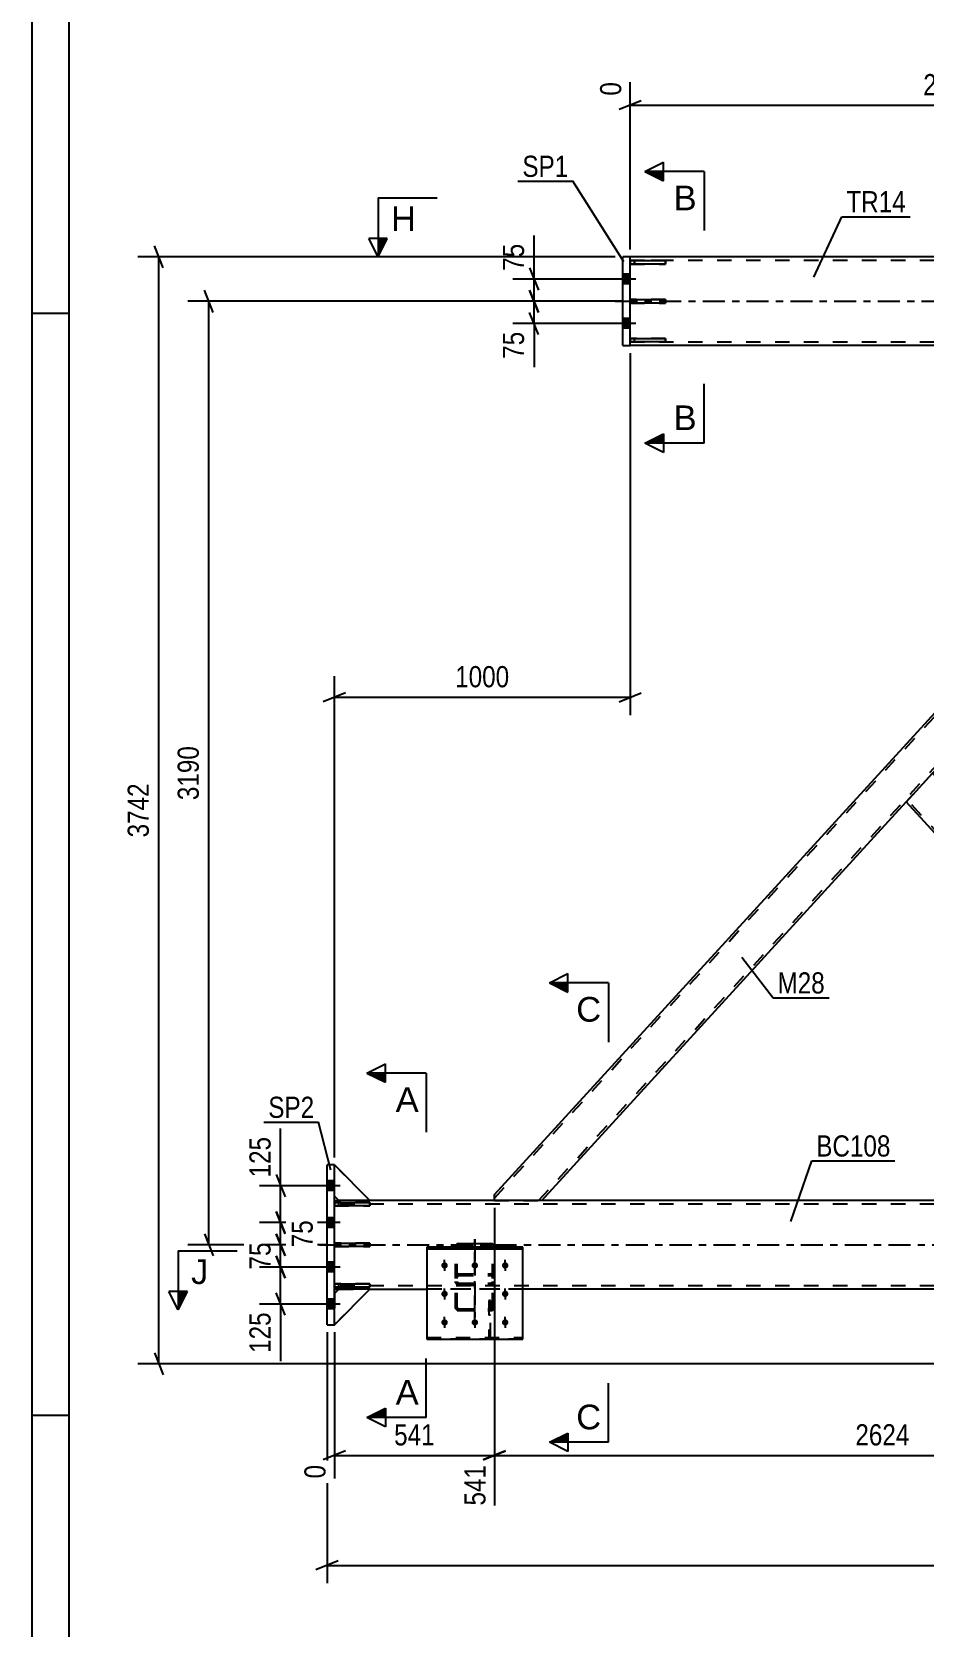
# Model space of a CAD drawing. Header units: millimetres. Extents: x -81 to 760, y -449 to 145.
# Drawn here: x -80.9 to 39.8, y -179.3 to 36.4 of the extents above; entities that cross this region are included whole.
import ezdxf

# ---------------------------------------------------------------- set-up
doc = ezdxf.new("R2010")
doc.units = ezdxf.units.MM
doc.linetypes.add('DXK_LINE_DOT2', pattern=[3.9198, 1.9599, -1.9599])
doc.linetypes.add('DXK_LINE_DOT3', pattern=[5.9187, 2.979, -0.9799, 0.9799, -0.9799])
doc.styles.add('Arial', font='ARIAL.TTF', dxfattribs={"height": 0.2})
doc.styles.add('Arial Narrow', font='ARIALN.TTF', dxfattribs={"height": 0.2})

# ---------------------------------------------------------------- blocks, each defined once
blk = doc.blocks.new('Unknown-389626899-1162 - 18990')
at = {"color": 5, "linetype": 'Continuous'}
for p, q in [((-80.92, 145.34), (-80.92, -448.66)), ((-75.92, 140.34), (-75.92, -443.66)), ((-75.92, -1.66), (-80.92, -1.66)), ((-75.92, -150.66), (-80.92, -150.66))]:
    blk.add_line(p, q, dxfattribs=at)
blk = doc.blocks.new('Part-389626899-6536 - 6530')
at = {"color": 2, "linetype": 'Continuous'}
for p, q in [((-18.36, -120.8), (86.6, -6)), ((93.03, -6.8), (93.03, -6)), ((93.03, -6.8), (40.91, -63.8)), ((-11.94, -121.6), (37.33, -67.71)), ((-18.36, -121.6), (-18.36, -120.8))]:
    blk.add_line(p, q, dxfattribs=at)
at = {"color": 7, "linetype": 'DXK_LINE_DOT2'}
for p, q in [((-18.36, -121.27), (87.04, -6)), ((-12.37, -121.6), (93.03, -6.33)), ((93.03, -6), (86.6, -6)), ((40.91, -63.8), (37.33, -67.71)), ((-18.36, -121.6), (-11.94, -121.6))]:
    blk.add_line(p, q, dxfattribs=at)
blk = doc.blocks.new('Part-389626899-6681 - 6530')
at = {"color": 7, "linetype": 'DXK_LINE_DOT3'}
blk.add_line((-21, -137.44), (-21, -126.82), dxfattribs=at)
at = {"color": 7, "linetype": 'DXK_LINE_DOT2'}
for p, q in [((-23.6, -127.75), (-23.64, -127.94)), ((-23.64, -136.05), (-23.64, -127.94)), ((-23.4, -127.94), (-23.38, -127.84)), ((-23.4, -136.05), (-23.4, -127.94)), ((-23.38, -127.84), (-23.33, -127.76)), ((-23.16, -127.43), (-23.34, -127.47)), ((-23.33, -127.76), (-23.25, -127.71)), ((-23.25, -127.71), (-23.16, -127.69)), ((-23.16, -127.43), (-18.84, -127.43)), ((-23.16, -127.69), (-18.84, -127.69)), ((-18.66, -127.47), (-18.84, -127.43)), ((-18.84, -127.69), (-18.75, -127.71)), ((-18.75, -127.71), (-18.67, -127.76)), ((-18.67, -127.76), (-18.62, -127.84)), ((-18.62, -127.84), (-18.6, -127.94)), ((-18.6, -136.05), (-18.6, -127.94)), ((-18.36, -127.94), (-18.4, -127.75)), ((-18.36, -136.05), (-18.36, -127.94)), ((-23.5, -131.67), (-23.34, -131.57)), ((-23.34, -131.57), (-23.16, -131.54)), ((-23.16, -131.54), (-18.84, -131.54)), ((-18.84, -131.54), (-18.66, -131.57)), ((-18.66, -131.57), (-18.5, -131.67)), ((-23.64, -131.99), (-23.6, -131.81)), ((-23.64, -132.54), (-23.6, -132.73)), ((-23.6, -131.81), (-23.5, -131.67)), ((-23.38, -131.9), (-23.4, -131.99)), ((-23.38, -132.64), (-23.4, -132.54)), ((-23.33, -131.83), (-23.38, -131.9)), ((-23.33, -132.72), (-23.38, -132.64)), ((-23.34, -133.01), (-23.16, -133.05)), ((-23.25, -131.78), (-23.33, -131.83)), ((-23.25, -132.77), (-23.33, -132.72)), ((-23.16, -131.76), (-23.25, -131.78)), ((-23.16, -132.79), (-23.25, -132.77)), ((-23.16, -131.76), (-18.84, -131.76)), ((-23.16, -132.79), (-18.84, -132.79)), ((-23.16, -133.05), (-18.84, -133.05)), ((-18.75, -131.78), (-18.84, -131.76)), ((-18.75, -132.77), (-18.84, -132.79)), ((-18.84, -133.05), (-18.66, -133.01)), ((-18.67, -131.83), (-18.75, -131.78)), ((-18.67, -132.72), (-18.75, -132.77)), ((-18.62, -131.9), (-18.67, -131.83)), ((-18.62, -132.64), (-18.67, -132.72)), ((-18.6, -131.99), (-18.62, -131.9)), ((-18.6, -132.54), (-18.62, -132.64)), ((-18.5, -131.67), (-18.4, -131.81)), ((-18.4, -131.81), (-18.36, -131.99)), ((-18.4, -132.73), (-18.36, -132.54)), ((-23.6, -136.22), (-23.64, -136.05)), ((-23.5, -136.36), (-23.6, -136.22)), ((-23.34, -136.46), (-23.5, -136.36)), ((-23.4, -136.05), (-23.38, -136.13)), ((-23.38, -136.13), (-23.33, -136.21)), ((-23.16, -136.5), (-23.34, -136.46)), ((-23.33, -136.21), (-23.25, -136.25)), ((-23.25, -136.25), (-23.16, -136.27)), ((-23.16, -136.27), (-18.84, -136.27)), ((-23.16, -136.5), (-18.84, -136.5)), ((-18.84, -136.27), (-18.75, -136.25)), ((-18.66, -136.46), (-18.84, -136.5)), ((-18.75, -136.25), (-18.67, -136.21)), ((-18.67, -136.21), (-18.62, -136.13)), ((-18.5, -136.36), (-18.66, -136.46)), ((-18.62, -136.13), (-18.6, -136.05)), ((-18.4, -136.22), (-18.5, -136.36)), ((-18.36, -136.05), (-18.4, -136.22))]:
    blk.add_line(p, q, dxfattribs=at)
for centre, start, end in [((-23.14, -127.92), 114.32, 159.2417), ((-18.86, -127.92), 20.7583, 65.68), ((-23.14, -132.56), 200.7583, 245.68), ((-18.86, -132.56), 294.32, 339.2417)]:
    blk.add_arc(centre, 0.496, start, end, dxfattribs=at)
blk = doc.blocks.new('Part-389626899-6695 - 6530')
at = {"color": 2, "linetype": 'Continuous'}
for p, q in [((0, 5.5), (4.8, 5.5)), ((0, 5.5), (0, 5.02)), ((4.8, 5.02), (0, 5.02)), ((4.8, 5.5), (4.8, 5.02))]:
    blk.add_line(p, q, dxfattribs=at)
at = {"color": 7, "linetype": 'DXK_LINE_DOT2'}
blk.add_line((0.6, 5.02), (0.6, 5.5), dxfattribs=at)
blk = doc.blocks.new('Part-389626899-6699 - 6530')
at = {"color": 7, "linetype": 'DXK_LINE_DOT2'}
for p, q in [((4.8, -5.02), (0, -5.02)), ((0, -5.02), (0, -5.5)), ((0, -5.5), (4.8, -5.5)), ((0.6, -5.5), (0.6, -5.02)), ((4.8, -5.5), (4.8, -5.02))]:
    blk.add_line(p, q, dxfattribs=at)
blk = doc.blocks.new('Part-389626899-6604 - 6530')
at = {"color": 7, "linetype": 'DXK_LINE_DOT3'}
blk.add_line((-21, -126.82), (-21, -137.44), dxfattribs=at)
at = {"color": 7, "linetype": 'DXK_LINE_DOT2'}
for p, q in [((-23.64, -127.94), (-23.63, -127.91)), ((-23.64, -136.05), (-23.64, -127.94)), ((-23.38, -127.84), (-23.4, -127.94)), ((-23.4, -136.05), (-23.4, -127.94)), ((-23.33, -127.76), (-23.38, -127.84)), ((-23.25, -127.71), (-23.33, -127.76)), ((-23.16, -127.69), (-23.25, -127.71)), ((-23.16, -127.69), (-18.84, -127.69)), ((-18.75, -127.71), (-18.84, -127.69)), ((-18.67, -127.76), (-18.75, -127.71)), ((-18.62, -127.84), (-18.67, -127.76)), ((-18.6, -127.94), (-18.62, -127.84)), ((-18.6, -136.05), (-18.6, -127.94)), ((-18.37, -127.91), (-18.36, -127.94)), ((-18.36, -136.05), (-18.36, -127.94)), ((-23.34, -131.57), (-23.5, -131.67)), ((-23.16, -131.54), (-23.34, -131.57)), ((-23.16, -131.54), (-18.84, -131.54)), ((-18.66, -131.57), (-18.84, -131.54)), ((-18.5, -131.67), (-18.66, -131.57)), ((-23.6, -131.81), (-23.64, -131.99)), ((-23.6, -132.73), (-23.64, -132.54)), ((-23.5, -131.67), (-23.6, -131.81)), ((-23.4, -131.99), (-23.38, -131.9)), ((-23.4, -132.54), (-23.38, -132.64)), ((-23.38, -131.9), (-23.33, -131.83)), ((-23.38, -132.64), (-23.33, -132.72)), ((-23.16, -133.05), (-23.34, -133.01)), ((-23.33, -131.83), (-23.25, -131.78)), ((-23.33, -132.72), (-23.25, -132.77)), ((-23.25, -131.78), (-23.16, -131.76)), ((-23.25, -132.77), (-23.16, -132.79)), ((-23.16, -131.76), (-18.84, -131.76)), ((-23.16, -132.79), (-18.84, -132.79)), ((-23.16, -133.05), (-18.84, -133.05)), ((-18.84, -131.76), (-18.75, -131.78)), ((-18.84, -132.79), (-18.75, -132.77)), ((-18.66, -133.01), (-18.84, -133.05)), ((-18.75, -131.78), (-18.67, -131.83)), ((-18.75, -132.77), (-18.67, -132.72)), ((-18.67, -131.83), (-18.62, -131.9)), ((-18.67, -132.72), (-18.62, -132.64)), ((-18.62, -131.9), (-18.6, -131.99)), ((-18.62, -132.64), (-18.6, -132.54)), ((-18.4, -131.81), (-18.5, -131.67)), ((-18.36, -131.99), (-18.4, -131.81)), ((-18.36, -132.54), (-18.4, -132.73)), ((-23.64, -136.05), (-23.6, -136.22)), ((-23.6, -136.22), (-23.5, -136.36)), ((-23.5, -136.36), (-23.34, -136.46)), ((-23.38, -136.13), (-23.4, -136.05)), ((-23.33, -136.21), (-23.38, -136.13)), ((-23.34, -136.46), (-23.16, -136.5)), ((-23.25, -136.25), (-23.33, -136.21)), ((-23.16, -136.27), (-23.25, -136.25)), ((-23.16, -136.27), (-18.84, -136.27)), ((-23.16, -136.5), (-18.84, -136.5)), ((-18.75, -136.25), (-18.84, -136.27)), ((-18.84, -136.5), (-18.66, -136.46)), ((-18.67, -136.21), (-18.75, -136.25)), ((-18.62, -136.13), (-18.67, -136.21)), ((-18.66, -136.46), (-18.5, -136.36)), ((-18.6, -136.05), (-18.62, -136.13)), ((-18.5, -136.36), (-18.4, -136.22)), ((-18.4, -136.22), (-18.36, -136.05))]:
    blk.add_line(p, q, dxfattribs=at)
at = {"color": 2, "linetype": 'Continuous'}
for p, q in [((-23.63, -127.91), (-23.6, -127.75)), ((-23.34, -127.47), (-23.16, -127.43)), ((-23.16, -127.43), (-18.84, -127.43)), ((-18.84, -127.43), (-18.66, -127.47)), ((-18.4, -127.75), (-18.37, -127.91))]:
    blk.add_line(p, q, dxfattribs=at)
for centre, start, end in [((-23.14, -127.92), 114.32, 159.2417), ((-18.86, -127.92), 20.7583, 65.68)]:
    blk.add_arc(centre, 0.496, start, end, dxfattribs=at)
at = {"color": 7, "linetype": 'DXK_LINE_DOT2'}
for centre, start, end in [((-23.14, -132.56), 200.7583, 245.68), ((-18.86, -132.56), 294.32, 339.2417)]:
    blk.add_arc(centre, 0.496, start, end, dxfattribs=at)
blk = doc.blocks.new('Part-389626899-6613 - 6530')
at = {"color": 2, "linetype": 'Continuous'}
for p, q in [((37.77, -67.24), (40.91, -63.8)), ((93.03, -120.8), (40.91, -63.8)), ((37.33, -67.71), (37.77, -67.24)), ((86.6, -121.6), (37.33, -67.71)), ((93.03, -121.6), (93.03, -120.8))]:
    blk.add_line(p, q, dxfattribs=at)
at = {"color": 7, "linetype": 'DXK_LINE_DOT2'}
for p, q in [((93.03, -121.27), (40.69, -64.04)), ((37.37, -67.68), (37.77, -67.24)), ((37.55, -67.48), (37.57, -67.46)), ((87.04, -121.6), (37.55, -67.48)), ((93.03, -121.6), (86.6, -121.6)), ((93.03, -121.6), (93.03, -121.57))]:
    blk.add_line(p, q, dxfattribs=at)
blk = doc.blocks.new('Part-389626899-6648 - 6530')
at = {"color": 2, "linetype": 'Continuous'}
for p, q in [((-1, -6), (-1, 6)), ((0, 6), (-1, 6)), ((0, -6), (0, 6)), ((-1, -6), (0, -6))]:
    blk.add_line(p, q, dxfattribs=at)
blk = doc.blocks.new('Part-389626899-6653 - 6530')
at = {"color": 2, "linetype": 'Continuous'}
for p, q in [((-41, -138.4), (-41, -116.8)), ((-40, -116.8), (-41, -116.8)), ((-40, -138.4), (-40, -116.8)), ((-41, -138.4), (-40, -138.4))]:
    blk.add_line(p, q, dxfattribs=at)
blk = doc.blocks.new('Part-389626899-6684 - 6530')
at = {"color": 7, "linetype": 'DXK_LINE_DOT2'}
for p, q in [((-14.5, -127.91), (-27.5, -127.91)), ((-27.5, -127.91), (-27.5, -140.34)), ((-27.5, -128.13), (-14.5, -128.13)), ((-14.5, -140.34), (-14.5, -127.91)), ((-27.5, -140.12), (-14.5, -140.12)), ((-14.5, -140.34), (-27.5, -140.34))]:
    blk.add_line(p, q, dxfattribs=at)
blk = doc.blocks.new('Part-389626899-6687 - 6530')
at = {"color": 2, "linetype": 'Continuous'}
for p, q in [((-14.5, -127.91), (-27.5, -127.91)), ((-27.5, -127.91), (-27.5, -140.34)), ((-27.5, -128.13), (-14.5, -128.13)), ((-14.5, -140.34), (-14.5, -127.91)), ((-27.5, -140.34), (-14.5, -140.34))]:
    blk.add_line(p, q, dxfattribs=at)
at = {"color": 7, "linetype": 'DXK_LINE_DOT2'}
blk.add_line((-27.5, -140.12), (-14.5, -140.12), dxfattribs=at)
blk = doc.blocks.new('Part-389626899-6694 - 6530')
at = {"color": 2, "linetype": 'Continuous'}
for p, q in [((0, -0.24), (0, 0.24)), ((0, 0.24), (4.8, 0.24)), ((4.8, 0.24), (4.8, -0.24)), ((4.8, -0.24), (0, -0.24))]:
    blk.add_line(p, q, dxfattribs=at)
at = {"color": 7, "linetype": 'DXK_LINE_DOT2'}
blk.add_line((0.6, -0.24), (0.6, 0.24), dxfattribs=at)
blk = doc.blocks.new('Part-389626899-6696 - 6530')
at = {"color": 2, "linetype": 'Continuous'}
for p, q in [((0, -5.5), (0, -5.02)), ((0, -5.02), (4.8, -5.02)), ((4.8, -5.5), (0, -5.5)), ((4.8, -5.02), (4.8, -5.5))]:
    blk.add_line(p, q, dxfattribs=at)
at = {"color": 7, "linetype": 'DXK_LINE_DOT2'}
blk.add_line((0.6, -5.5), (0.6, -5.02), dxfattribs=at)
blk = doc.blocks.new('Part-389626899-6697 - 6530')
at = {"color": 7, "linetype": 'DXK_LINE_DOT2'}
for p, q in [((4.8, 0.24), (0, 0.24)), ((0, 0.24), (0, -0.24)), ((0.6, -0.24), (0.6, 0.24)), ((4.8, -0.24), (4.8, 0.24)), ((0, -0.24), (4.8, -0.24))]:
    blk.add_line(p, q, dxfattribs=at)
blk = doc.blocks.new('Part-389626899-6698 - 6530')
at = {"color": 7, "linetype": 'DXK_LINE_DOT2'}
for p, q in [((4.8, 5.5), (0, 5.5)), ((0, 5.5), (0, 5.02)), ((0, 5.02), (4.8, 5.02)), ((0.6, 5.5), (0.6, 5.02)), ((4.8, 5.02), (4.8, 5.5))]:
    blk.add_line(p, q, dxfattribs=at)
blk = doc.blocks.new('Part-389626899-6707 - 6530')
at = {"color": 2, "linetype": 'Continuous'}
for p, q in [((-40, -121.6), (-39.4, -121.6)), ((578.17, -121.6), (-35.2, -121.6)), ((-40, -133.6), (-39.4, -133.6)), ((-35.2, -133.6), (-27.5, -133.6)), ((196.27, -133.6), (-14.5, -133.6))]:
    blk.add_line(p, q, dxfattribs=at)
at = {"color": 7, "linetype": 'DXK_LINE_DOT2'}
for p, q in [((-40, -133.6), (-40, -121.6)), ((578.17, -122.08), (-40, -122.08)), ((-35.2, -121.6), (-39.4, -121.6)), ((578.17, -133.12), (-40, -133.12)), ((-39.4, -133.6), (-35.2, -133.6)), ((578.17, -133.6), (-27.5, -133.6)), ((-14.5, -133.6), (-27.5, -133.6))]:
    blk.add_line(p, q, dxfattribs=at)
at = {"color": 7, "linetype": 'DXK_LINE_DOT3'}
blk.add_line((-42, -127.6), (578.17, -127.6), dxfattribs=at)
blk = doc.blocks.new('Part-389626899-6712 - 6530')
at = {"color": 2, "linetype": 'Continuous'}
for p, q in [((443.67, 6), (0, 6)), ((205.83, -6), (0, -6))]:
    blk.add_line(p, q, dxfattribs=at)
at = {"color": 7, "linetype": 'DXK_LINE_DOT2'}
for p, q in [((0, -6), (0, 6)), ((578.17, 5.52), (0, 5.52)), ((578.17, -5.52), (0, -5.52))]:
    blk.add_line(p, q, dxfattribs=at)
at = {"color": 7, "linetype": 'DXK_LINE_DOT3'}
blk.add_line((-2, 0), (578.17, 0), dxfattribs=at)
blk = doc.blocks.new('Part-389626899-6801 - 6530')
at = {"color": 7, "linetype": 'DXK_LINE_DOT2'}
for p, q in [((-19.12, -135.13), (-19.12, -140.12)), ((-18.88, -135.13), (-19.12, -135.13)), ((-18.88, -140.12), (-18.88, -135.13)), ((-19.12, -136.29), (-18.88, -136.29)), ((-19.12, -137.06), (-18.88, -137.06)), ((-19.12, -140.12), (-18.88, -140.12))]:
    blk.add_line(p, q, dxfattribs=at)
blk = doc.blocks.new('Bolt-389626899-6811 - 6530')
at = {"linetype": 'Continuous'}
for points in [[(-1, 3.66), (-1, 2.34), (0, 2.34), (0, 3.66)], [(-1, 3.66), (-1, 2.34), (0, 2.34), (0, 3.66)], [(-1, -2.34), (-1, -3.66), (0, -3.66), (0, -2.34)], [(-1, -2.34), (-1, -3.66), (0, -3.66), (0, -2.34)]]:
    blk.add_hatch(color=1, dxfattribs=at).paths.add_polyline_path(points)
at = {"color": 1, "linetype": 'Continuous'}
for p, q in [((0.76, 3), (-4, 3)), ((0.76, 3), (-4, 3)), ((0, 3.66), (-1, 3.66)), ((0, 3.66), (-1, 3.66)), ((0, 2.34), (-1, 2.34)), ((0, 2.34), (-1, 2.34)), ((0.76, -3), (-4, -3)), ((0.76, -3), (-4, -3)), ((0, -2.34), (-1, -2.34)), ((0, -2.34), (-1, -2.34)), ((0, -3.66), (-1, -3.66)), ((0, -3.66), (-1, -3.66))]:
    blk.add_line(p, q, dxfattribs=at)
blk = doc.blocks.new('Bolt-389626899-6812 - 6530')
at = {"linetype": 'Continuous'}
for points in [[(-41, -118.94), (-41, -120.26), (-40, -120.26), (-40, -118.94)], [(-41, -118.94), (-41, -120.26), (-40, -120.26), (-40, -118.94)], [(-41, -118.94), (-41, -120.26), (-40, -120.26), (-40, -118.94)], [(-41, -123.94), (-41, -125.26), (-40, -125.26), (-40, -123.94)], [(-41, -123.94), (-41, -125.26), (-40, -125.26), (-40, -123.94)], [(-41, -129.94), (-41, -131.26), (-40, -131.26), (-40, -129.94)], [(-41, -129.94), (-41, -131.26), (-40, -131.26), (-40, -129.94)], [(-41, -134.94), (-41, -136.26), (-40, -136.26), (-40, -134.94)], [(-41, -134.94), (-41, -136.26), (-40, -136.26), (-40, -134.94)], [(-41, -134.94), (-41, -136.26), (-40, -136.26), (-40, -134.94)]]:
    blk.add_hatch(color=1, dxfattribs=at).paths.add_polyline_path(points)
at = {"color": 1, "linetype": 'Continuous'}
for p, q in [((-39.24, -119.6), (-44, -119.6)), ((-39.24, -119.6), (-44, -119.6)), ((-39.24, -119.6), (-44, -119.6)), ((-40, -118.94), (-41, -118.94)), ((-40, -118.94), (-41, -118.94)), ((-40, -118.94), (-41, -118.94)), ((-40, -120.26), (-41, -120.26)), ((-40, -120.26), (-41, -120.26)), ((-40, -120.26), (-41, -120.26)), ((-39.24, -124.6), (-44, -124.6)), ((-39.24, -124.6), (-44, -124.6)), ((-40, -123.94), (-41, -123.94)), ((-40, -123.94), (-41, -123.94)), ((-40, -125.26), (-41, -125.26)), ((-40, -125.26), (-41, -125.26)), ((-39.24, -130.6), (-44, -130.6)), ((-39.24, -130.6), (-44, -130.6)), ((-40, -129.94), (-41, -129.94)), ((-40, -129.94), (-41, -129.94)), ((-40, -131.26), (-41, -131.26)), ((-40, -131.26), (-41, -131.26)), ((-39.24, -135.6), (-44, -135.6)), ((-39.24, -135.6), (-44, -135.6)), ((-39.24, -135.6), (-44, -135.6)), ((-40, -134.94), (-41, -134.94)), ((-40, -134.94), (-41, -134.94)), ((-40, -134.94), (-41, -134.94)), ((-40, -136.26), (-41, -136.26)), ((-40, -136.26), (-41, -136.26)), ((-40, -136.26), (-41, -136.26))]:
    blk.add_line(p, q, dxfattribs=at)
blk = doc.blocks.new('Bolt-389626899-6820 - 6530')
at = {"color": 1, "linetype": 'DXK_LINE_DOT2'}
for p, q in [((-25.1, -130.78), (-25.1, -129.64)), ((-21, -130.78), (-21, -129.64)), ((-16.9, -130.78), (-16.9, -129.64)), ((-25.1, -134.63), (-25.1, -133.5)), ((-16.9, -134.63), (-16.9, -133.5)), ((-25.1, -138.48), (-25.1, -137.35)), ((-21, -138.48), (-21, -137.35)), ((-16.9, -138.48), (-16.9, -137.35))]:
    blk.add_line(p, q, dxfattribs=at)
blk = doc.blocks.new('Bolt-389626899-6821 - 6530')
at = {"linetype": 'Continuous'}
for points in [[(-25.1, -129.97), (-25.01, -129.98), (-24.92, -130), (-24.84, -130.05), (-24.77, -130.11), (-24.72, -130.18), (-24.68, -130.25), (-24.66, -130.34), (-24.66, -130.43), (-24.68, -130.51), (-24.72, -130.59), (-24.77, -130.66), (-24.84, -130.72), (-24.92, -130.76), (-25.01, -130.79), (-25.1, -130.8), (-25.19, -130.79), (-25.28, -130.76), (-25.36, -130.72), (-25.43, -130.66), (-25.48, -130.59), (-25.52, -130.51), (-25.54, -130.43), (-25.54, -130.34), (-25.52, -130.25), (-25.48, -130.18), (-25.43, -130.11), (-25.36, -130.05), (-25.28, -130), (-25.19, -129.98)], [(-21, -129.97), (-20.91, -129.98), (-20.82, -130), (-20.74, -130.05), (-20.67, -130.11), (-20.62, -130.18), (-20.58, -130.25), (-20.56, -130.34), (-20.56, -130.43), (-20.58, -130.51), (-20.62, -130.59), (-20.67, -130.66), (-20.74, -130.72), (-20.82, -130.76), (-20.91, -130.79), (-21, -130.8), (-21.09, -130.79), (-21.18, -130.76), (-21.26, -130.72), (-21.33, -130.66), (-21.38, -130.59), (-21.42, -130.51), (-21.44, -130.43), (-21.44, -130.34), (-21.42, -130.25), (-21.38, -130.18), (-21.33, -130.11), (-21.26, -130.05), (-21.18, -130), (-21.09, -129.98)], [(-16.9, -129.97), (-16.81, -129.98), (-16.72, -130), (-16.64, -130.05), (-16.57, -130.11), (-16.52, -130.18), (-16.48, -130.25), (-16.46, -130.34), (-16.46, -130.43), (-16.48, -130.51), (-16.52, -130.59), (-16.57, -130.66), (-16.64, -130.72), (-16.72, -130.76), (-16.81, -130.79), (-16.9, -130.8), (-16.99, -130.79), (-17.08, -130.76), (-17.16, -130.72), (-17.23, -130.66), (-17.28, -130.59), (-17.32, -130.51), (-17.34, -130.43), (-17.34, -130.34), (-17.32, -130.25), (-17.28, -130.18), (-17.23, -130.11), (-17.16, -130.05), (-17.08, -130), (-16.99, -129.98)], [(-25.1, -133.82), (-25.01, -133.83), (-24.92, -133.86), (-24.84, -133.9), (-24.77, -133.96), (-24.72, -134.03), (-24.68, -134.11), (-24.66, -134.19), (-24.66, -134.28), (-24.68, -134.36), (-24.72, -134.44), (-24.77, -134.51), (-24.84, -134.57), (-24.92, -134.61), (-25.01, -134.64), (-25.1, -134.65), (-25.19, -134.64), (-25.28, -134.61), (-25.36, -134.57), (-25.43, -134.51), (-25.48, -134.44), (-25.52, -134.36), (-25.54, -134.28), (-25.54, -134.19), (-25.52, -134.11), (-25.48, -134.03), (-25.43, -133.96), (-25.36, -133.9), (-25.28, -133.86), (-25.19, -133.83)], [(-16.9, -133.82), (-16.81, -133.83), (-16.72, -133.86), (-16.64, -133.9), (-16.57, -133.96), (-16.52, -134.03), (-16.48, -134.11), (-16.46, -134.19), (-16.46, -134.28), (-16.48, -134.36), (-16.52, -134.44), (-16.57, -134.51), (-16.64, -134.57), (-16.72, -134.61), (-16.81, -134.64), (-16.9, -134.65), (-16.99, -134.64), (-17.08, -134.61), (-17.16, -134.57), (-17.23, -134.51), (-17.28, -134.44), (-17.32, -134.36), (-17.34, -134.28), (-17.34, -134.19), (-17.32, -134.11), (-17.28, -134.03), (-17.23, -133.96), (-17.16, -133.9), (-17.08, -133.86), (-16.99, -133.83)], [(-25.1, -137.67), (-25.01, -137.68), (-24.92, -137.71), (-24.84, -137.75), (-24.77, -137.81), (-24.72, -137.88), (-24.68, -137.96), (-24.66, -138.04), (-24.66, -138.13), (-24.68, -138.22), (-24.72, -138.29), (-24.77, -138.36), (-24.84, -138.42), (-24.92, -138.47), (-25.01, -138.49), (-25.1, -138.5), (-25.19, -138.49), (-25.28, -138.47), (-25.36, -138.42), (-25.43, -138.36), (-25.48, -138.29), (-25.52, -138.22), (-25.54, -138.13), (-25.54, -138.04), (-25.52, -137.96), (-25.48, -137.88), (-25.43, -137.81), (-25.36, -137.75), (-25.28, -137.71), (-25.19, -137.68)], [(-21, -137.67), (-20.91, -137.68), (-20.82, -137.71), (-20.74, -137.75), (-20.67, -137.81), (-20.62, -137.88), (-20.58, -137.96), (-20.56, -138.04), (-20.56, -138.13), (-20.58, -138.22), (-20.62, -138.29), (-20.67, -138.36), (-20.74, -138.42), (-20.82, -138.47), (-20.91, -138.49), (-21, -138.5), (-21.09, -138.49), (-21.18, -138.47), (-21.26, -138.42), (-21.33, -138.36), (-21.38, -138.29), (-21.42, -138.22), (-21.44, -138.13), (-21.44, -138.04), (-21.42, -137.96), (-21.38, -137.88), (-21.33, -137.81), (-21.26, -137.75), (-21.18, -137.71), (-21.09, -137.68)], [(-16.9, -137.67), (-16.81, -137.68), (-16.72, -137.71), (-16.64, -137.75), (-16.57, -137.81), (-16.52, -137.88), (-16.48, -137.96), (-16.46, -138.04), (-16.46, -138.13), (-16.48, -138.22), (-16.52, -138.29), (-16.57, -138.36), (-16.64, -138.42), (-16.72, -138.47), (-16.81, -138.49), (-16.9, -138.5), (-16.99, -138.49), (-17.08, -138.47), (-17.16, -138.42), (-17.23, -138.36), (-17.28, -138.29), (-17.32, -138.22), (-17.34, -138.13), (-17.34, -138.04), (-17.32, -137.96), (-17.28, -137.88), (-17.23, -137.81), (-17.16, -137.75), (-17.08, -137.71), (-16.99, -137.68)]]:
    blk.add_hatch(color=1, dxfattribs=at).paths.add_polyline_path(points)
at = {"color": 1, "linetype": 'Continuous'}
for p, q in [((-25.1, -129.99), (-25.1, -131.12)), ((-21, -129.99), (-21, -131.12)), ((-16.9, -129.99), (-16.9, -131.12)), ((-25.1, -133.84), (-25.1, -134.97)), ((-16.9, -133.84), (-16.9, -134.97)), ((-25.1, -137.69), (-25.1, -138.83)), ((-21, -137.69), (-21, -138.83)), ((-16.9, -137.69), (-16.9, -138.83))]:
    blk.add_line(p, q, dxfattribs=at)
blk = doc.blocks.new('Part-389626899-6869 - 6530')
at = {"color": 7, "linetype": 'DXK_LINE_DOT2'}
for p, q in [((-39.4, -133.6), (-40, -134.2)), ((-40, -138.4), (-35.2, -133.6)), ((-35.2, -133.6), (-39.4, -133.6)), ((-40, -134.2), (-40, -138.4))]:
    blk.add_line(p, q, dxfattribs=at)
blk = doc.blocks.new('Part-389626899-6872 - 6530')
at = {"color": 2, "linetype": 'Continuous'}
for p, q in [((-39.4, -133.6), (-40, -134.2)), ((-40, -138.4), (-35.2, -133.6)), ((-35.2, -133.6), (-39.4, -133.6))]:
    blk.add_line(p, q, dxfattribs=at)
at = {"color": 7, "linetype": 'DXK_LINE_DOT2'}
blk.add_line((-40, -138.4), (-40, -134.2), dxfattribs=at)
blk = doc.blocks.new('Part-389626899-6875 - 6530')
at = {"color": 7, "linetype": 'DXK_LINE_DOT2'}
for p, q in [((-40, -121), (-40, -116.8)), ((-40, -116.8), (-35.2, -121.6)), ((-39.4, -121.6), (-40, -121)), ((-35.2, -121.6), (-39.4, -121.6))]:
    blk.add_line(p, q, dxfattribs=at)
blk = doc.blocks.new('Part-389626899-6878 - 6530')
at = {"color": 2, "linetype": 'Continuous'}
for p, q in [((-40, -116.8), (-35.2, -121.6)), ((-39.4, -121.6), (-40, -121)), ((-35.2, -121.6), (-39.4, -121.6))]:
    blk.add_line(p, q, dxfattribs=at)
at = {"color": 7, "linetype": 'DXK_LINE_DOT2'}
blk.add_line((-40, -121), (-40, -116.8), dxfattribs=at)
blk = doc.blocks.new('Part-389626899-6881 - 6530')
at = {"color": 2, "linetype": 'Continuous'}
for p, q in [((-40, -127.84), (-40, -127.36)), ((-40, -127.36), (-35.2, -127.36)), ((-35.2, -127.84), (-40, -127.84)), ((-35.2, -127.36), (-35.2, -127.84))]:
    blk.add_line(p, q, dxfattribs=at)
at = {"color": 7, "linetype": 'DXK_LINE_DOT2'}
blk.add_line((-39.4, -127.84), (-39.4, -127.36), dxfattribs=at)
blk = doc.blocks.new('Part-389626899-6884 - 6530')
at = {"color": 2, "linetype": 'Continuous'}
for p, q in [((-40, -122.34), (-40, -121.86)), ((-40, -121.86), (-35.2, -121.86)), ((-35.2, -122.34), (-40, -122.34)), ((-35.2, -121.86), (-35.2, -122.34))]:
    blk.add_line(p, q, dxfattribs=at)
at = {"color": 7, "linetype": 'DXK_LINE_DOT2'}
blk.add_line((-39.4, -122.34), (-39.4, -121.86), dxfattribs=at)
blk = doc.blocks.new('Part-389626899-6887 - 6530')
at = {"color": 2, "linetype": 'Continuous'}
for p, q in [((-40, -133.34), (-40, -132.86)), ((-40, -132.86), (-35.2, -132.86)), ((-35.2, -133.34), (-40, -133.34)), ((-35.2, -132.86), (-35.2, -133.34))]:
    blk.add_line(p, q, dxfattribs=at)
at = {"color": 7, "linetype": 'DXK_LINE_DOT2'}
blk.add_line((-39.4, -133.34), (-39.4, -132.86), dxfattribs=at)
blk = doc.blocks.new('Part-389626899-6890 - 6530')
at = {"color": 7, "linetype": 'DXK_LINE_DOT2'}
for p, q in [((-35.2, -127.36), (-40, -127.36)), ((-40, -127.36), (-40, -127.84)), ((-40, -127.84), (-35.2, -127.84)), ((-39.4, -127.84), (-39.4, -127.36)), ((-35.2, -127.84), (-35.2, -127.36))]:
    blk.add_line(p, q, dxfattribs=at)
blk = doc.blocks.new('Part-389626899-6893 - 6530')
at = {"color": 7, "linetype": 'DXK_LINE_DOT2'}
for p, q in [((-35.2, -121.86), (-40, -121.86)), ((-40, -121.86), (-40, -122.34)), ((-40, -122.34), (-35.2, -122.34)), ((-39.4, -122.34), (-39.4, -121.86)), ((-35.2, -122.34), (-35.2, -121.86))]:
    blk.add_line(p, q, dxfattribs=at)
blk = doc.blocks.new('Part-389626899-6896 - 6530')
at = {"color": 7, "linetype": 'DXK_LINE_DOT2'}
for p, q in [((-35.2, -132.86), (-40, -132.86)), ((-40, -132.86), (-40, -133.34)), ((-40, -133.34), (-35.2, -133.34)), ((-39.4, -133.34), (-39.4, -132.86)), ((-35.2, -133.34), (-35.2, -132.86))]:
    blk.add_line(p, q, dxfattribs=at)
blk = doc.blocks.new('StraightDimension-389626899-69085 - 6530')
at = {"color": 7, "linetype": 'Continuous'}
for p, q in [((-13.6, 4.5), (-12.4, 1.5)), ((-3.33, 3), (-15.85, 3)), ((-13, 0), (-13, 3)), ((-12.4, -1.5), (-13.6, 1.5)), ((-1, 0), (-15.85, 0))]:
    blk.add_line(p, q, dxfattribs=at)
at = {"color": 0}
blk.add_wipeout([(-13.75, 8.38), (-17.95, 8.38), (-17.95, 3.52), (-13.75, 3.52)], dxfattribs=at)
at = {"color": 7, "linetype": 'Continuous'}
blk.add_line((-13, 3), (-13, 8.91), dxfattribs=at)
blk.add_line((-13, 3), (-13, 8.91), dxfattribs=at)
at = {"color": 3, "style": 'Arial Narrow'}
blk.add_text('75', height=2.863, rotation=90.0002, dxfattribs=at).set_placement((-14.35, 4.12))
blk = doc.blocks.new('StraightDimension-389626899-7560 - 6530')
at = {"color": 7, "linetype": 'Continuous'}
for p, q in [((-56.39, -1.5), (-57.59, 1.5)), ((-1, 0), (-59.84, 0)), ((-56.99, -127.6), (-56.99, 0)), ((-57.59, -126.1), (-56.39, -129.1)), ((-41, -127.6), (-59.84, -127.6))]:
    blk.add_line(p, q, dxfattribs=at)
at = {"color": 0}
blk.add_wipeout([(-57.74, -59.54), (-61.94, -59.54), (-61.94, -68.06), (-57.74, -68.06)], dxfattribs=at)
at = {"color": 3, "style": 'Arial Narrow'}
blk.add_text('3190', height=2.863, rotation=90.0002, dxfattribs=at).set_placement((-58.34, -67.46))
blk = doc.blocks.new('StraightDimension-389626899-62973 - 6530')
at = {"color": 7, "linetype": 'Continuous'}
for p, q in [((-18.36, -122.6), (-18.36, -162.85)), ((86.6, -122.6), (86.6, -164.68)), ((-16.86, -155.47), (-19.86, -156.67)), ((-18.36, -156.07), (86.6, -156.07)), ((85.1, -156.67), (88.1, -155.47))]:
    blk.add_line(p, q, dxfattribs=at)
at = {"color": 0}
blk.add_wipeout([(38.38, -155.32), (38.38, -151.12), (29.87, -151.12), (29.87, -155.32)], dxfattribs=at)
at = {"color": 0, "linetype": 'Continuous'}
blk.add_wipeout([(86, -156.77), (81.8, -156.77), (81.8, -165.28), (86, -165.28)], dxfattribs=at)
at = {"color": 3, "style": 'Arial Narrow'}
blk.add_text('2624', height=2.863, dxfattribs=at).set_placement((30.47, -154.72))
at = {"color": 3, "linetype": 'Continuous', "style": 'Arial Narrow'}
blk.add_text('3165', height=2.863, rotation=90.0002, dxfattribs=at).set_placement((85.4, -164.68))
blk = doc.blocks.new('StraightDimension-389626899-69125 - 6530')
at = {"color": 7, "linetype": 'Continuous'}
for p, q in [((-47.88, -126.1), (-46.68, -129.1)), ((-41, -127.6), (-50.13, -127.6)), ((-46.68, -132.1), (-47.88, -129.1)), ((-47.28, -130.6), (-47.28, -127.6)), ((-43.55, -130.6), (-50.13, -130.6))]:
    blk.add_line(p, q, dxfattribs=at)
at = {"color": 0}
blk.add_wipeout([(-48.03, -126.67), (-52.23, -126.67), (-52.23, -131.53), (-48.03, -131.53)], dxfattribs=at)
at = {"color": 3, "style": 'Arial Narrow'}
blk.add_text('75', height=2.863, rotation=90.0002, dxfattribs=at).set_placement((-48.63, -130.93))
blk = doc.blocks.new('StraightDimension-389626899-7547 - 6530')
at = {"color": 7, "linetype": 'Continuous'}
for p, q in [((0, -7), (0, -55.95)), ((-40, -115.8), (-40, -50.7)), ((-38.5, -52.95), (-41.5, -54.15)), ((-40, -53.55), (0, -53.55)), ((-1.5, -54.15), (1.5, -52.95))]:
    blk.add_line(p, q, dxfattribs=at)
at = {"color": 0}
blk.add_wipeout([(-15.74, -52.8), (-15.74, -48.6), (-24.26, -48.6), (-24.26, -52.8)], dxfattribs=at)
at = {"color": 3, "style": 'Arial Narrow'}
blk.add_text('1000', height=2.863, dxfattribs=at).set_placement((-23.66, -52.2))
blk = doc.blocks.new('StraightDimension-389626899-38981 - 6530')
at = {"color": 7, "linetype": 'Continuous'}
for p, q in [((86.6, -5), (86.6, 35.12)), ((0, 7), (0, 29.64)), ((1.5, 27.11), (-1.5, 25.91)), ((0, 26.51), (86.6, 26.51)), ((85.1, 25.91), (88.1, 27.11))]:
    blk.add_line(p, q, dxfattribs=at)
at = {"color": 0, "linetype": 'Continuous'}
for points in [[(86, 35.72), (81.8, 35.72), (81.8, 27.21), (86, 27.21)], [(-0.6, 30.24), (-4.8, 30.24), (-4.8, 27.21), (-0.6, 27.21)]]:
    blk.add_wipeout(points, dxfattribs=at)
at = {"color": 0}
blk.add_wipeout([(47.56, 27.26), (47.56, 31.46), (39.05, 31.46), (39.05, 27.26)], dxfattribs=at)
at = {"color": 3, "linetype": 'Continuous', "style": 'Arial Narrow'}
for s, height, p in [('2165', 2.863, (85.4, 27.81)), ('0', 2.86, (-1.2, 27.81))]:
    blk.add_text(s, height=height, rotation=90.0002, dxfattribs=at).set_placement(p)
at = {"color": 3, "style": 'Arial Narrow'}
blk.add_text('2165', height=2.863, dxfattribs=at).set_placement((39.65, 27.86))
blk = doc.blocks.new('StraightDimension-389626899-39260 - 6530')
at = {"color": 7, "linetype": 'Continuous'}
for p, q in [((-63.15, 4.5), (-64.35, 7.5)), ((-2, 6), (-66.6, 6)), ((-63.75, -143.69), (-63.75, 6)), ((-64.35, -142.19), (-63.15, -145.19)), ((204.83, -143.69), (-66.6, -143.69))]:
    blk.add_line(p, q, dxfattribs=at)
at = {"color": 0}
blk.add_wipeout([(-64.5, -64.59), (-68.7, -64.59), (-68.7, -73.1), (-64.5, -73.1)], dxfattribs=at)
at = {"color": 3, "style": 'Arial Narrow'}
blk.add_text('3742', height=2.863, rotation=90.0002, dxfattribs=at).set_placement((-65.1, -72.5))
blk = doc.blocks.new('StraightDimension-389626899-39270 - 6530')
at = {"color": 7, "linetype": 'Continuous'}
for p, q in [((-41, -139.4), (-41, -173.35)), ((-39.5, -170.35), (-42.5, -171.55)), ((-41, -170.95), (597.27, -170.95))]:
    blk.add_line(p, q, dxfattribs=at)
blk = doc.blocks.new('StraightDimension-389626899-62974 - 6530')
at = {"color": 7, "linetype": 'Continuous'}
for p, q in [((-18.36, -122.6), (-18.36, -162.85)), ((-40, -139.4), (-40, -159.19)), ((-38.5, -155.47), (-41.5, -156.67)), ((-40, -156.07), (-18.36, -156.07)), ((-19.86, -156.67), (-16.86, -155.47))]:
    blk.add_line(p, q, dxfattribs=at)
at = {"color": 0}
blk.add_wipeout([(-25.84, -155.32), (-25.84, -151.12), (-32.52, -151.12), (-32.52, -155.32)], dxfattribs=at)
at = {"color": 0, "linetype": 'Continuous'}
for points in [[(-40.6, -156.77), (-44.8, -156.77), (-44.8, -159.79), (-40.6, -159.79)], [(-18.96, -156.77), (-23.16, -156.77), (-23.16, -163.45), (-18.96, -163.45)]]:
    blk.add_wipeout(points, dxfattribs=at)
at = {"color": 3, "style": 'Arial Narrow'}
blk.add_text('541', height=2.863, dxfattribs=at).set_placement((-31.92, -154.72))
at = {"color": 3, "linetype": 'Continuous', "style": 'Arial Narrow'}
for s, height, p in [('0', 2.86, (-41.2, -159.19)), ('541', 2.863, (-19.56, -162.85))]:
    blk.add_text(s, height=height, rotation=90.0002, dxfattribs=at).set_placement(p)
blk = doc.blocks.new('StraightDimension-389626899-69086 - 6530')
at = {"color": 7, "linetype": 'Continuous'}
for p, q in [((-13.6, 1.5), (-12.4, -1.5)), ((-1, 0), (-15.85, 0)), ((-12.4, -4.5), (-13.6, -1.5)), ((-13, -3), (-13, 0)), ((-4, -3), (-15.85, -3))]:
    blk.add_line(p, q, dxfattribs=at)
at = {"color": 0}
blk.add_wipeout([(-13.75, -3.53), (-17.95, -3.53), (-17.95, -8.38), (-13.75, -8.38)], dxfattribs=at)
at = {"color": 7, "linetype": 'Continuous'}
blk.add_line((-13, -3), (-13, -8.91), dxfattribs=at)
blk.add_line((-13, -3), (-13, -8.91), dxfattribs=at)
at = {"color": 3, "style": 'Arial Narrow'}
blk.add_text('75', height=2.863, rotation=90.0002, dxfattribs=at).set_placement((-14.35, -7.78))
blk = doc.blocks.new('StraightDimension-389626899-69123 - 6530')
at = {"color": 7, "linetype": 'Continuous'}
for p, q in [((-47.88, -118.1), (-46.68, -121.1)), ((-44, -119.6), (-50.13, -119.6)), ((-47.28, -124.6), (-47.28, -119.6)), ((-44.29, -124.6), (-50.13, -124.6)), ((-46.68, -126.1), (-47.88, -123.1))]:
    blk.add_line(p, q, dxfattribs=at)
at = {"color": 0}
blk.add_wipeout([(-48.03, -112.39), (-52.23, -112.39), (-52.23, -119.08), (-48.03, -119.08)], dxfattribs=at)
at = {"color": 7, "linetype": 'Continuous'}
blk.add_line((-47.28, -119.6), (-47.28, -111.87), dxfattribs=at)
blk.add_line((-47.28, -119.6), (-47.28, -111.87), dxfattribs=at)
at = {"color": 3, "style": 'Arial Narrow'}
blk.add_text('125', height=2.863, rotation=90.0002, dxfattribs=at).set_placement((-48.63, -118.48))
blk = doc.blocks.new('StraightDimension-389626899-69124 - 6530')
at = {"color": 7, "linetype": 'Continuous'}
for p, q in [((-44.29, -124.6), (-49.68, -124.6)), ((-47.88, -123.1), (-46.68, -126.1)), ((-47.28, -127.6), (-47.28, -124.6)), ((-46.68, -129.1), (-47.88, -126.1)), ((-41, -127.6), (-49.68, -127.6))]:
    blk.add_line(p, q, dxfattribs=at)
at = {"color": 0}
blk.add_wipeout([(-42.33, -123.67), (-46.53, -123.67), (-46.53, -128.53), (-42.33, -128.53)], dxfattribs=at)
at = {"color": 3, "style": 'Arial Narrow'}
blk.add_text('75', height=2.863, rotation=90.0002, dxfattribs=at).set_placement((-42.93, -127.93))
blk = doc.blocks.new('StraightDimension-389626899-69126 - 6530')
at = {"color": 7, "linetype": 'Continuous'}
for p, q in [((-47.88, -129.1), (-46.68, -132.1)), ((-43.55, -130.6), (-50.13, -130.6)), ((-47.28, -135.6), (-47.28, -130.6)), ((-43.55, -135.6), (-50.13, -135.6)), ((-46.68, -137.1), (-47.88, -134.1))]:
    blk.add_line(p, q, dxfattribs=at)
at = {"color": 0}
blk.add_wipeout([(-48.03, -136.13), (-52.23, -136.13), (-52.23, -142.81), (-48.03, -142.81)], dxfattribs=at)
at = {"color": 7, "linetype": 'Continuous'}
blk.add_line((-47.28, -135.6), (-47.28, -143.33), dxfattribs=at)
blk.add_line((-47.28, -135.6), (-47.28, -143.33), dxfattribs=at)
at = {"color": 3, "style": 'Arial Narrow'}
blk.add_text('125', height=2.863, rotation=90.0002, dxfattribs=at).set_placement((-48.63, -142.21))
blk = doc.blocks.new('Mark-389626899-6532 - 6530')
at = {"color": 0}
blk.add_wipeout([(26.33, -93.61), (26.33, -90.61), (19.94, -90.61), (19.94, -93.61)], dxfattribs=at)
blk.add_wipeout([(26.33, -93.61), (26.33, -90.61), (19.94, -90.61), (19.94, -93.61)], dxfattribs=at)
at = {"color": 30, "linetype": 'Continuous'}
for p, q in [((15.12, -88.69), (19.34, -94.21)), ((19.34, -94.21), (26.93, -94.21))]:
    blk.add_line(p, q, dxfattribs=at)
at = {"color": 3, "style": 'Arial Narrow'}
blk.add_text('M28', height=2.863, dxfattribs=at).set_placement((19.94, -93.61))
blk = doc.blocks.new('Mark-389626899-6644 - 6530')
at = {"color": 0}
blk.add_wipeout([(-8.36, 16.82), (-8.36, 19.82), (-14.57, 19.82), (-14.57, 16.82)], dxfattribs=at)
blk.add_wipeout([(-8.36, 16.82), (-8.36, 19.82), (-14.57, 19.82), (-14.57, 16.82)], dxfattribs=at)
at = {"color": 30, "linetype": 'Continuous'}
for p in [(-15.17, 16.22), (-0.85, 5.31)]:
    blk.add_line(p, (-7.76, 16.22), dxfattribs=at)
at = {"color": 3, "style": 'Arial Narrow'}
blk.add_text('SP1', height=2.863, dxfattribs=at).set_placement((-14.57, 16.82))
blk = doc.blocks.new('Mark-389626899-6649 - 6530')
at = {"color": 0}
blk.add_wipeout([(-42.73, -110.43), (-42.73, -107.43), (-48.94, -107.43), (-48.94, -110.43)], dxfattribs=at)
blk.add_wipeout([(-42.73, -110.43), (-42.73, -107.43), (-48.94, -107.43), (-48.94, -110.43)], dxfattribs=at)
at = {"color": 30, "linetype": 'Continuous'}
for p in [(-49.54, -111.03), (-40.5, -117.52)]:
    blk.add_line(p, (-42.13, -111.03), dxfattribs=at)
at = {"color": 3, "style": 'Arial Narrow'}
blk.add_text('SP2', height=2.863, dxfattribs=at).set_placement((-48.94, -110.43))
blk = doc.blocks.new('Mark-389626899-6703 - 6530')
at = {"color": 0}
blk.add_wipeout([(35.22, -115.66), (35.22, -112.66), (25.18, -112.66), (25.18, -115.66)], dxfattribs=at)
blk.add_wipeout([(35.22, -115.66), (35.22, -112.66), (25.18, -112.66), (25.18, -115.66)], dxfattribs=at)
at = {"color": 30, "linetype": 'Continuous'}
for p, q in [((21.74, -124.44), (24.58, -116.26)), ((24.58, -116.26), (35.82, -116.26))]:
    blk.add_line(p, q, dxfattribs=at)
at = {"color": 3, "style": 'Arial Narrow'}
blk.add_text('BC108', height=2.863, dxfattribs=at).set_placement((25.18, -115.66))
blk = doc.blocks.new('Mark-389626899-6708 - 6530')
at = {"color": 0}
blk.add_wipeout([(37.28, 12.03), (37.28, 15.03), (29.25, 15.03), (29.25, 12.03)], dxfattribs=at)
blk.add_wipeout([(37.28, 12.03), (37.28, 15.03), (29.25, 15.03), (29.25, 12.03)], dxfattribs=at)
at = {"color": 30, "linetype": 'Continuous'}
for p, q in [((24.87, 3.27), (28.65, 11.43)), ((28.65, 11.43), (37.88, 11.43))]:
    blk.add_line(p, q, dxfattribs=at)
at = {"color": 3, "style": 'Arial Narrow'}
blk.add_text('TR14', height=2.863, dxfattribs=at).set_placement((29.25, 12.03))
blk = doc.blocks.new('SectionMark-389626899-48057 - 6530')
at = {"color": 6, "linetype": 'Continuous'}
for p, q in [((-34.09, 14), (-34.09, 6)), ((-34.09, 6), (-35.34, 8.5))]:
    blk.add_line(p, q, dxfattribs=at)
at = {"color": 0, "linetype": 'Continuous'}
blk.add_wipeout([(-28.97, 9.5), (-28.97, 13), (-32.34, 13), (-32.34, 9.5)], dxfattribs=at)
at = {"linetype": 'Continuous'}
blk.add_hatch(color=6, dxfattribs=at).paths.add_polyline_path([(-34.09, 8.5), (-32.84, 8.5), (-34.09, 6)])
at = {"color": 6, "linetype": 'Continuous'}
for p, q in [((-34.09, 14), (-26.09, 14)), ((-32.84, 8.5), (-35.34, 8.5)), ((-34.09, 6), (-32.84, 8.5))]:
    blk.add_line(p, q, dxfattribs=at)
at = {"color": 3, "linetype": 'Continuous', "style": 'Arial'}
blk.add_text('H', height=3.34, dxfattribs=at).set_placement((-32.34, 9.5))
blk = doc.blocks.new('SectionMark-389626899-7846 - 6530')
at = {"linetype": 'Continuous'}
for points in [[(-33.1, -104.37), (-33.1, -105.62), (-35.6, -104.37)], [(-33.1, -149.7), (-33.1, -150.95), (-35.6, -150.95)]]:
    blk.add_hatch(color=6, dxfattribs=at).paths.add_polyline_path(points)
at = {"color": 6, "linetype": 'Continuous'}
for p, q in [((-35.6, -104.37), (-33.1, -103.12)), ((-33.1, -105.62), (-33.1, -103.12)), ((-27.6, -104.37), (-35.6, -104.37)), ((-35.6, -104.37), (-33.1, -105.62)), ((-35.6, -150.95), (-33.1, -149.7)), ((-27.6, -150.95), (-35.6, -150.95)), ((-33.1, -152.2), (-35.6, -150.95)), ((-33.1, -149.7), (-33.1, -152.2))]:
    blk.add_line(p, q, dxfattribs=at)
at = {"color": 0, "linetype": 'Continuous'}
for points in [[(-28.6, -109.62), (-28.6, -106.12), (-31.71, -106.12), (-31.71, -109.62)], [(-28.6, -149.2), (-28.6, -145.7), (-31.71, -145.7), (-31.71, -149.2)]]:
    blk.add_wipeout(points, dxfattribs=at)
at = {"color": 6, "linetype": 'Continuous'}
for p, q in [((-27.6, -104.37), (-27.6, -112.37)), ((-27.6, -150.95), (-27.6, -142.95))]:
    blk.add_line(p, q, dxfattribs=at)
at = {"color": 3, "linetype": 'Continuous', "style": 'Arial'}
for p in [(-31.71, -109.62), (-31.71, -149.2)]:
    blk.add_text('A', height=3.34, dxfattribs=at).set_placement(p)
blk = doc.blocks.new('SectionMark-389626899-7854 - 6530')
at = {"linetype": 'Continuous'}
for points in [[(4.5, 17.55), (4.5, 16.3), (2, 17.55)], [(4.5, -17.93), (4.5, -19.18), (2, -19.18)]]:
    blk.add_hatch(color=6, dxfattribs=at).paths.add_polyline_path(points)
at = {"color": 6, "linetype": 'Continuous'}
for p, q in [((2, 17.55), (4.5, 18.8)), ((10, 17.55), (2, 17.55)), ((2, 17.55), (4.5, 16.3)), ((4.5, 16.3), (4.5, 18.8)), ((2, -19.18), (4.5, -17.93)), ((10, -19.18), (2, -19.18)), ((4.5, -20.43), (2, -19.18)), ((4.5, -17.93), (4.5, -20.43))]:
    blk.add_line(p, q, dxfattribs=at)
at = {"color": 0, "linetype": 'Continuous'}
for points in [[(9, 12.3), (9, 15.8), (5.89, 15.8), (5.89, 12.3)], [(9, -17.43), (9, -13.93), (5.89, -13.93), (5.89, -17.43)]]:
    blk.add_wipeout(points, dxfattribs=at)
at = {"color": 6, "linetype": 'Continuous'}
for p, q in [((10, 17.55), (10, 9.55)), ((10, -19.18), (10, -11.18))]:
    blk.add_line(p, q, dxfattribs=at)
at = {"color": 3, "linetype": 'Continuous', "style": 'Arial'}
for p in [(5.89, 12.3), (5.89, -17.43)]:
    blk.add_text('B', height=3.34, dxfattribs=at).set_placement(p)
blk = doc.blocks.new('SectionMark-389626899-32626 - 6530')
at = {"linetype": 'Continuous'}
for points in [[(-8.42, -92.17), (-8.42, -93.42), (-10.92, -92.17)], [(-8.42, -153.05), (-8.42, -154.3), (-10.92, -154.3)]]:
    blk.add_hatch(color=6, dxfattribs=at).paths.add_polyline_path(points)
at = {"color": 6, "linetype": 'Continuous'}
for p, q in [((-10.92, -92.17), (-8.42, -90.92)), ((-2.92, -92.17), (-10.92, -92.17)), ((-10.92, -92.17), (-8.42, -93.42)), ((-8.42, -93.42), (-8.42, -90.92)), ((-10.92, -154.3), (-8.42, -153.05)), ((-8.42, -153.05), (-8.42, -155.55)), ((-2.92, -154.3), (-10.92, -154.3)), ((-8.42, -155.55), (-10.92, -154.3))]:
    blk.add_line(p, q, dxfattribs=at)
at = {"color": 0, "linetype": 'Continuous'}
for points in [[(-3.92, -97.42), (-3.92, -93.92), (-7.29, -93.92), (-7.29, -97.42)], [(-3.92, -152.55), (-3.92, -149.05), (-7.29, -149.05), (-7.29, -152.55)]]:
    blk.add_wipeout(points, dxfattribs=at)
at = {"color": 6, "linetype": 'Continuous'}
for p, q in [((-2.92, -92.17), (-2.92, -100.17)), ((-2.92, -154.3), (-2.92, -146.3))]:
    blk.add_line(p, q, dxfattribs=at)
at = {"color": 3, "linetype": 'Continuous', "style": 'Arial'}
for p in [(-7.29, -97.42), (-7.29, -152.55)]:
    blk.add_text('C', height=3.34, dxfattribs=at).set_placement(p)
blk = doc.blocks.new('SectionMark-389626899-48739 - 6530')
at = {"color": 6, "linetype": 'Continuous'}
for p, q in [((-61.14, -128.4), (-61.14, -136.4)), ((-61.14, -136.4), (-62.39, -133.9))]:
    blk.add_line(p, q, dxfattribs=at)
at = {"color": 0, "linetype": 'Continuous'}
blk.add_wipeout([(-57.06, -132.9), (-57.06, -129.4), (-59.39, -129.4), (-59.39, -132.9)], dxfattribs=at)
at = {"linetype": 'Continuous'}
blk.add_hatch(color=6, dxfattribs=at).paths.add_polyline_path([(-61.14, -133.9), (-59.89, -133.9), (-61.14, -136.4)])
at = {"color": 6, "linetype": 'Continuous'}
for p, q in [((-61.14, -128.4), (-53.14, -128.4)), ((-59.89, -133.9), (-62.39, -133.9)), ((-61.14, -136.4), (-59.89, -133.9))]:
    blk.add_line(p, q, dxfattribs=at)
at = {"color": 3, "linetype": 'Continuous', "style": 'Arial'}
blk.add_text('J', height=3.34, dxfattribs=at).set_placement((-59.39, -132.9))

msp = doc.modelspace()

# ---------------------------------------------------------------- block references
for name in ['Unknown-389626899-1162 - 18990', 'Part-389626899-6712 - 6530', 'Part-389626899-6648 - 6530', 'Part-389626899-6695 - 6530', 'Part-389626899-6698 - 6530', 'Bolt-389626899-6811 - 6530', 'Part-389626899-6694 - 6530', 'Part-389626899-6697 - 6530', 'Part-389626899-6536 - 6530', 'Part-389626899-6699 - 6530', 'Part-389626899-6696 - 6530', 'Part-389626899-6613 - 6530', 'Part-389626899-6653 - 6530', 'Part-389626899-6875 - 6530', 'Part-389626899-6878 - 6530', 'Bolt-389626899-6812 - 6530', 'Part-389626899-6707 - 6530', 'Part-389626899-6884 - 6530', 'Part-389626899-6893 - 6530', 'Part-389626899-6681 - 6530', 'Part-389626899-6604 - 6530', 'Part-389626899-6881 - 6530', 'Part-389626899-6890 - 6530', 'Part-389626899-6684 - 6530', 'Part-389626899-6687 - 6530', 'Bolt-389626899-6821 - 6530', 'Bolt-389626899-6820 - 6530', 'Part-389626899-6887 - 6530', 'Part-389626899-6896 - 6530', 'Part-389626899-6869 - 6530', 'Part-389626899-6872 - 6530', 'Part-389626899-6801 - 6530']:
    msp.add_blockref(name, (0, 0))

# ---------------------------------------------------------------- next in the draw order: block references
msp.add_blockref('StraightDimension-389626899-69085 - 6530', (0, 0))

# ---------------------------------------------------------------- next in the draw order: block references
msp.add_blockref('StraightDimension-389626899-7560 - 6530', (0, 0))

# ---------------------------------------------------------------- next in the draw order: block references
for name in ['StraightDimension-389626899-38981 - 6530', 'StraightDimension-389626899-7547 - 6530', 'StraightDimension-389626899-62973 - 6530', 'StraightDimension-389626899-69125 - 6530']:
    msp.add_blockref(name, (0, 0))

# ---------------------------------------------------------------- next in the draw order: block references
msp.add_blockref('StraightDimension-389626899-39260 - 6530', (0, 0))

# ---------------------------------------------------------------- next in the draw order: block references
for name in ['Mark-389626899-6644 - 6530', 'Mark-389626899-6708 - 6530', 'StraightDimension-389626899-69086 - 6530', 'Mark-389626899-6532 - 6530', 'Mark-389626899-6703 - 6530', 'StraightDimension-389626899-39270 - 6530']:
    msp.add_blockref(name, (0, 0))

# ---------------------------------------------------------------- next in the draw order: block references
for name in ['SectionMark-389626899-48057 - 6530', 'SectionMark-389626899-32626 - 6530', 'StraightDimension-389626899-62974 - 6530']:
    msp.add_blockref(name, (0, 0))

# ---------------------------------------------------------------- next in the draw order: block references
for name in ['SectionMark-389626899-7854 - 6530', 'SectionMark-389626899-7846 - 6530', 'StraightDimension-389626899-69123 - 6530']:
    msp.add_blockref(name, (0, 0))

# ---------------------------------------------------------------- next in the draw order: block references
for name in ['Mark-389626899-6649 - 6530', 'StraightDimension-389626899-69124 - 6530']:
    msp.add_blockref(name, (0, 0))

# ---------------------------------------------------------------- next in the draw order: block references
msp.add_blockref('StraightDimension-389626899-69126 - 6530', (0, 0))

# ---------------------------------------------------------------- next in the draw order: block references
msp.add_blockref('SectionMark-389626899-48739 - 6530', (0, 0))

doc.saveas('drawing.dxf')
